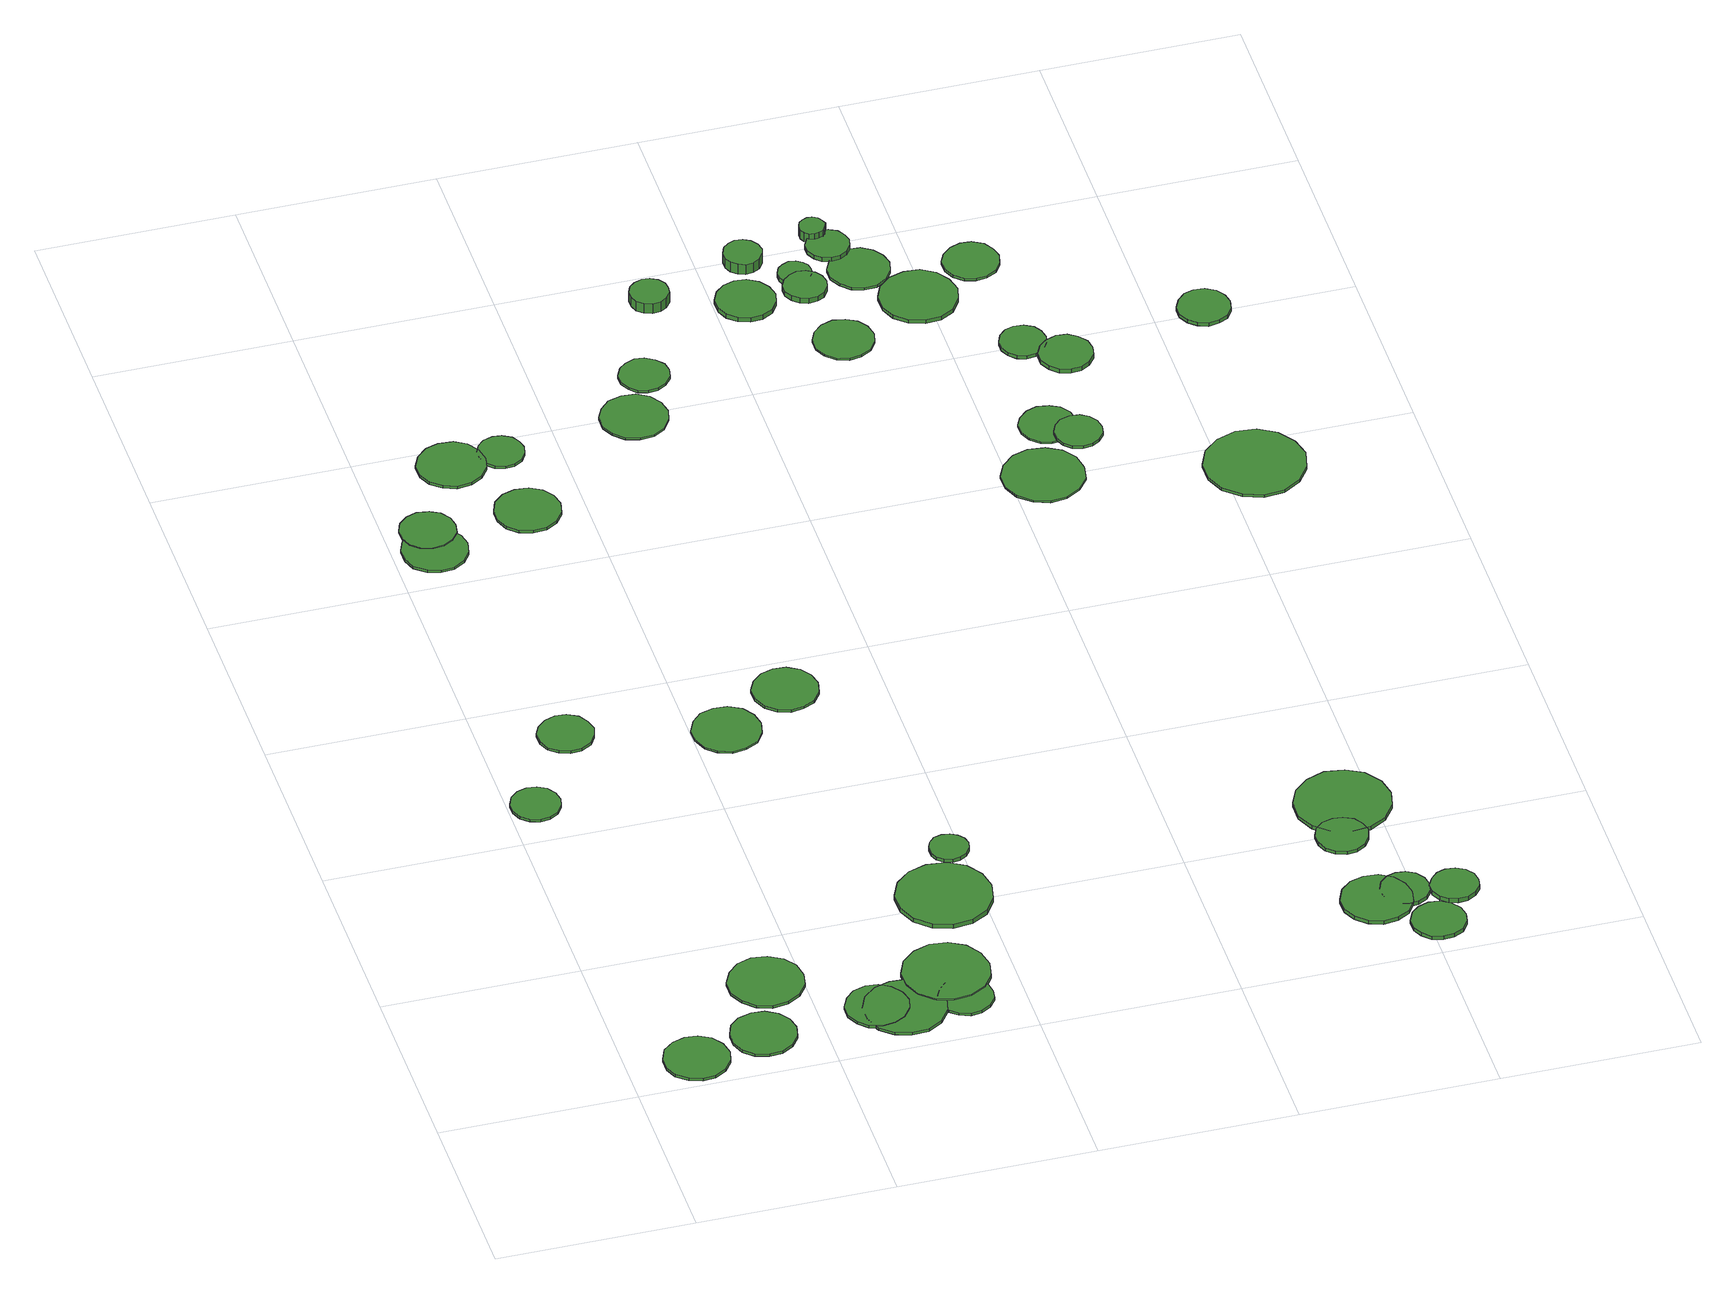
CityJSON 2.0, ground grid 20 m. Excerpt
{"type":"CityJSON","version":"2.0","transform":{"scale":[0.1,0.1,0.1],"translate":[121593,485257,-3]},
"CityObjects":{
"tree1":{"type":"SolitaryVegetationObject","attributes":{"function":"something"},"geometry":[{"type":"MultiSurface","lod":"1","boundaries":[[[0,1,2,3,4,5,6,7,8,9,10,11,12,13,14]],[[15,16,17,18,19,20,21,22,23,24,25,26,27,28,29]],[[0,29,28,1]],[[1,28,27,2]],[[2,27,26,3]],[[3,26,25,4]],[[4,25,24,5]],[[5,24,23,6]],[[6,23,22,7]],[[7,22,21,8]],[[8,21,20,9]],[[9,20,19,10]],[[10,19,18,11]],[[11,18,17,12]],[[12,17,16,13]],[[13,16,15,14]],[[14,15,29,0]]]}]},
"tree2":{"type":"SolitaryVegetationObject","attributes":{"function":"something"},"geometry":[{"type":"MultiSurface","lod":"1","boundaries":[[[30,31,32,33,34,35,36,37,38,39,40,41,42,43,44]],[[45,46,47,48,49,50,51,52,53,54,55,56,57,58,59]],[[30,59,58,31]],[[31,58,57,32]],[[32,57,56,33]],[[33,56,55,34]],[[34,55,54,35]],[[35,54,53,36]],[[36,53,52,37]],[[37,52,51,38]],[[38,51,50,39]],[[39,50,49,40]],[[40,49,48,41]],[[41,48,47,42]],[[42,47,46,43]],[[43,46,45,44]],[[44,45,59,30]]]}]},
"tree3":{"type":"SolitaryVegetationObject","attributes":{"function":"something"},"geometry":[{"type":"MultiSurface","lod":"1","boundaries":[[[60,61,62,63,64,65,66,67,68,69,70,71,72,73,74]],[[75,76,77,78,79,80,81,82,83,84,85,86,87,88,89]],[[60,89,88,61]],[[61,88,87,62]],[[62,87,86,63]],[[63,86,85,64]],[[64,85,84,65]],[[65,84,83,66]],[[66,83,82,67]],[[67,82,81,68]],[[68,81,80,69]],[[69,80,79,70]],[[70,79,78,71]],[[71,78,77,72]],[[72,77,76,73]],[[73,76,75,74]],[[74,75,89,60]]]}]},
"tree4":{"type":"SolitaryVegetationObject","attributes":{"function":"something"},"geometry":[{"type":"MultiSurface","lod":"1","boundaries":[[[90,91,92,93,94,95,96,97,98,99,100,101,102,103,104]],[[105,106,107,108,109,110,111,112,113,114,115,116,117,118,119]],[[90,119,118,91]],[[91,118,117,92]],[[92,117,116,93]],[[93,116,115,94]],[[94,115,114,95]],[[95,114,113,96]],[[96,113,112,97]],[[97,112,111,98]],[[98,111,110,99]],[[99,110,109,100]],[[100,109,108,101]],[[101,108,107,102]],[[102,107,106,103]],[[103,106,105,104]],[[104,105,119,90]]]}]},
"tree5":{"type":"SolitaryVegetationObject","attributes":{"function":"something"},"geometry":[{"type":"MultiSurface","lod":"1","boundaries":[[[120,121,122,123,124,125,126,127,128,129,130,131,132,133,134]],[[135,136,137,138,139,140,141,142,143,144,145,146,147,148,149]],[[120,149,148,121]],[[121,148,147,122]],[[122,147,146,123]],[[123,146,145,124]],[[124,145,144,125]],[[125,144,143,126]],[[126,143,142,127]],[[127,142,141,128]],[[128,141,140,129]],[[129,140,139,130]],[[130,139,138,131]],[[131,138,137,132]],[[132,137,136,133]],[[133,136,135,134]],[[134,135,149,120]]]}]},
"tree6":{"type":"SolitaryVegetationObject","attributes":{"function":"something"},"geometry":[{"type":"MultiSurface","lod":"1","boundaries":[[[150,151,152,153,154,155,156,157,158,159,160,161,162,163,164]],[[165,166,167,168,169,170,171,172,173,174,175,176,177,178,179]],[[150,179,178,151]],[[151,178,177,152]],[[152,177,176,153]],[[153,176,175,154]],[[154,175,174,155]],[[155,174,173,156]],[[156,173,172,157]],[[157,172,171,158]],[[158,171,170,159]],[[159,170,169,160]],[[160,169,168,161]],[[161,168,167,162]],[[162,167,166,163]],[[163,166,165,164]],[[164,165,179,150]]]}]},
"tree7":{"type":"SolitaryVegetationObject","attributes":{"function":"something"},"geometry":[{"type":"MultiSurface","lod":"1","boundaries":[[[180,181,182,183,184,185,186,187,188,189,190,191,192,193,194]],[[195,196,197,198,199,200,201,202,203,204,205,206,207,208,209]],[[180,209,208,181]],[[181,208,207,182]],[[182,207,206,183]],[[183,206,205,184]],[[184,205,204,185]],[[185,204,203,186]],[[186,203,202,187]],[[187,202,201,188]],[[188,201,200,189]],[[189,200,199,190]],[[190,199,198,191]],[[191,198,197,192]],[[192,197,196,193]],[[193,196,195,194]],[[194,195,209,180]]]}]},
"tree8":{"type":"SolitaryVegetationObject","attributes":{"function":"something"},"geometry":[{"type":"MultiSurface","lod":"1","boundaries":[[[210,211,212,213,214,215,216,217,218,219,220,221,222,223,224]],[[225,226,227,228,229,230,231,232,233,234,235,236,237,238,239]],[[210,239,238,211]],[[211,238,237,212]],[[212,237,236,213]],[[213,236,235,214]],[[214,235,234,215]],[[215,234,233,216]],[[216,233,232,217]],[[217,232,231,218]],[[218,231,230,219]],[[219,230,229,220]],[[220,229,228,221]],[[221,228,227,222]],[[222,227,226,223]],[[223,226,225,224]],[[224,225,239,210]]]}]},
"tree9":{"type":"SolitaryVegetationObject","attributes":{"function":"something"},"geometry":[{"type":"MultiSurface","lod":"1","boundaries":[[[240,241,242,243,244,245,246,247,248,249,250,251,252,253,254]],[[255,256,257,258,259,260,261,262,263,264,265,266,267,268,269]],[[240,269,268,241]],[[241,268,267,242]],[[242,267,266,243]],[[243,266,265,244]],[[244,265,264,245]],[[245,264,263,246]],[[246,263,262,247]],[[247,262,261,248]],[[248,261,260,249]],[[249,260,259,250]],[[250,259,258,251]],[[251,258,257,252]],[[252,257,256,253]],[[253,256,255,254]],[[254,255,269,240]]]}]},
"tree10":{"type":"SolitaryVegetationObject","attributes":{"function":"something"},"geometry":[{"type":"MultiSurface","lod":"1","boundaries":[[[270,271,272,273,274,275,276,277,278,279,280,281,282,283,284]],[[285,286,287,288,289,290,291,292,293,294,295,296,297,298,299]],[[270,299,298,271]],[[271,298,297,272]],[[272,297,296,273]],[[273,296,295,274]],[[274,295,294,275]],[[275,294,293,276]],[[276,293,292,277]],[[277,292,291,278]],[[278,291,290,279]],[[279,290,289,280]],[[280,289,288,281]],[[281,288,287,282]],[[282,287,286,283]],[[283,286,285,284]],[[284,285,299,270]]]}]},
"tree11":{"type":"SolitaryVegetationObject","attributes":{"function":"something"},"geometry":[{"type":"MultiSurface","lod":"1","boundaries":[[[300,301,302,303,304,305,306,307,308,309,310,311,312,313,314]],[[315,316,317,318,319,320,321,322,323,324,325,326,327,328,329]],[[300,329,328,301]],[[301,328,327,302]],[[302,327,326,303]],[[303,326,325,304]],[[304,325,324,305]],[[305,324,323,306]],[[306,323,322,307]],[[307,322,321,308]],[[308,321,320,309]],[[309,320,319,310]],[[310,319,318,311]],[[311,318,317,312]],[[312,317,316,313]],[[313,316,315,314]],[[314,315,329,300]]]}]},
"tree12":{"type":"SolitaryVegetationObject","attributes":{"function":"something"},"geometry":[{"type":"MultiSurface","lod":"1","boundaries":[[[330,331,332,333,334,335,336,337,338,339,340,341,342,343,344]],[[345,346,347,348,349,350,351,352,353,354,355,356,357,358,359]],[[330,359,358,331]],[[331,358,357,332]],[[332,357,356,333]],[[333,356,355,334]],[[334,355,354,335]],[[335,354,353,336]],[[336,353,352,337]],[[337,352,351,338]],[[338,351,350,339]],[[339,350,349,340]],[[340,349,348,341]],[[341,348,347,342]],[[342,347,346,343]],[[343,346,345,344]],[[344,345,359,330]]]}]},
"tree13":{"type":"SolitaryVegetationObject","attributes":{"function":"something"},"geometry":[{"type":"MultiSurface","lod":"1","boundaries":[[[360,361,362,363,364,365,366,367,368,369,370,371,372,373,374]],[[375,376,377,378,379,380,381,382,383,384,385,386,387,388,389]],[[360,389,388,361]],[[361,388,387,362]],[[362,387,386,363]],[[363,386,385,364]],[[364,385,384,365]],[[365,384,383,366]],[[366,383,382,367]],[[367,382,381,368]],[[368,381,380,369]],[[369,380,379,370]],[[370,379,378,371]],[[371,378,377,372]],[[372,377,376,373]],[[373,376,375,374]],[[374,375,389,360]]]}]},
"tree14":{"type":"SolitaryVegetationObject","attributes":{"function":"something"},"geometry":[{"type":"MultiSurface","lod":"1","boundaries":[[[390,391,392,393,394,395,396,397,398,399,400,401,402,403,404]],[[405,406,407,408,409,410,411,412,413,414,415,416,417,418,419]],[[390,419,418,391]],[[391,418,417,392]],[[392,417,416,393]],[[393,416,415,394]],[[394,415,414,395]],[[395,414,413,396]],[[396,413,412,397]],[[397,412,411,398]],[[398,411,410,399]],[[399,410,409,400]],[[400,409,408,401]],[[401,408,407,402]],[[402,407,406,403]],[[403,406,405,404]],[[404,405,419,390]]]}]},
"tree15":{"type":"SolitaryVegetationObject","attributes":{"function":"something"},"geometry":[{"type":"MultiSurface","lod":"1","boundaries":[[[420,421,422,423,424,425,426,427,428,429,430,431,432,433,434]],[[435,436,437,438,439,440,441,442,443,444,445,446,447,448,449]],[[420,449,448,421]],[[421,448,447,422]],[[422,447,446,423]],[[423,446,445,424]],[[424,445,444,425]],[[425,444,443,426]],[[426,443,442,427]],[[427,442,441,428]],[[428,441,440,429]],[[429,440,439,430]],[[430,439,438,431]],[[431,438,437,432]],[[432,437,436,433]],[[433,436,435,434]],[[434,435,449,420]]]}]},
"tree16":{"type":"SolitaryVegetationObject","attributes":{"function":"something"},"geometry":[{"type":"MultiSurface","lod":"1","boundaries":[[[450,451,452,453,454,455,456,457,458,459,460,461,462,463,464]],[[465,466,467,468,469,470,471,472,473,474,475,476,477,478,479]],[[450,479,478,451]],[[451,478,477,452]],[[452,477,476,453]],[[453,476,475,454]],[[454,475,474,455]],[[455,474,473,456]],[[456,473,472,457]],[[457,472,471,458]],[[458,471,470,459]],[[459,470,469,460]],[[460,469,468,461]],[[461,468,467,462]],[[462,467,466,463]],[[463,466,465,464]],[[464,465,479,450]]]}]},
"tree17":{"type":"SolitaryVegetationObject","attributes":{"function":"something"},"geometry":[{"type":"MultiSurface","lod":"1","boundaries":[[[480,481,482,483,484,485,486,487,488,489,490,491,492,493,494]],[[495,496,497,498,499,500,501,502,503,504,505,506,507,508,509]],[[480,509,508,481]],[[481,508,507,482]],[[482,507,506,483]],[[483,506,505,484]],[[484,505,504,485]],[[485,504,503,486]],[[486,503,502,487]],[[487,502,501,488]],[[488,501,500,489]],[[489,500,499,490]],[[490,499,498,491]],[[491,498,497,492]],[[492,497,496,493]],[[493,496,495,494]],[[494,495,509,480]]]}]},
"tree18":{"type":"SolitaryVegetationObject","attributes":{"function":"something"},"geometry":[{"type":"MultiSurface","lod":"1","boundaries":[[[510,511,512,513,514,515,516,517,518,519,520,521,522,523,524]],[[525,526,527,528,529,530,531,532,533,534,535,536,537,538,539]],[[510,539,538,511]],[[511,538,537,512]],[[512,537,536,513]],[[513,536,535,514]],[[514,535,534,515]],[[515,534,533,516]],[[516,533,532,517]],[[517,532,531,518]],[[518,531,530,519]],[[519,530,529,520]],[[520,529,528,521]],[[521,528,527,522]],[[522,527,526,523]],[[523,526,525,524]],[[524,525,539,510]]]}]},
"tree19":{"type":"SolitaryVegetationObject","attributes":{"function":"something"},"geometry":[{"type":"MultiSurface","lod":"1","boundaries":[[[540,541,542,543,544,545,546,547,548,549,550,551,552,553,554]],[[555,556,557,558,559,560,561,562,563,564,565,566,567,568,569]],[[540,569,568,541]],[[541,568,567,542]],[[542,567,566,543]],[[543,566,565,544]],[[544,565,564,545]],[[545,564,563,546]],[[546,563,562,547]],[[547,562,561,548]],[[548,561,560,549]],[[549,560,559,550]],[[550,559,558,551]],[[551,558,557,552]],[[552,557,556,553]],[[553,556,555,554]],[[554,555,569,540]]]}]},
"tree20":{"type":"SolitaryVegetationObject","attributes":{"function":"something"},"geometry":[{"type":"MultiSurface","lod":"1","boundaries":[[[570,571,572,573,574,575,576,577,578,579,580,581,582,583,584]],[[585,586,587,588,589,590,591,592,593,594,595,596,597,598,599]],[[570,599,598,571]],[[571,598,597,572]],[[572,597,596,573]],[[573,596,595,574]],[[574,595,594,575]],[[575,594,593,576]],[[576,593,592,577]],[[577,592,591,578]],[[578,591,590,579]],[[579,590,589,580]],[[580,589,588,581]],[[581,588,587,582]],[[582,587,586,583]],[[583,586,585,584]],[[584,585,599,570]]]}]},
"tree21":{"type":"SolitaryVegetationObject","attributes":{"function":"something"},"geometry":[{"type":"MultiSurface","lod":"1","boundaries":[[[600,601,602,603,604,605,606,607,608,609,610,611,612,613,614]],[[615,616,617,618,619,620,621,622,623,624,625,626,627,628,629]],[[600,629,628,601]],[[601,628,627,602]],[[602,627,626,603]],[[603,626,625,604]],[[604,625,624,605]],[[605,624,623,606]],[[606,623,622,607]],[[607,622,621,608]],[[608,621,620,609]],[[609,620,619,610]],[[610,619,618,611]],[[611,618,617,612]],[[612,617,616,613]],[[613,616,615,614]],[[614,615,629,600]]]}]},
"tree22":{"type":"SolitaryVegetationObject","attributes":{"function":"something"},"geometry":[{"type":"MultiSurface","lod":"1","boundaries":[[[630,631,632,633,634,635,636,637,638,639,640,641,642,643,644]],[[645,646,647,648,649,650,651,652,653,654,655,656,657,658,659]],[[630,659,658,631]],[[631,658,657,632]],[[632,657,656,633]],[[633,656,655,634]],[[634,655,654,635]],[[635,654,653,636]],[[636,653,652,637]],[[637,652,651,638]],[[638,651,650,639]],[[639,650,649,640]],[[640,649,648,641]],[[641,648,647,642]],[[642,647,646,643]],[[643,646,645,644]],[[644,645,659,630]]]}]},
"tree23":{"type":"SolitaryVegetationObject","attributes":{"function":"something"},"geometry":[{"type":"MultiSurface","lod":"1","boundaries":[[[660,661,662,663,664,665,666,667,668,669,670,671,672,673,674]],[[675,676,677,678,679,680,681,682,683,684,685,686,687,688,689]],[[660,689,688,661]],[[661,688,687,662]],[[662,687,686,663]],[[663,686,685,664]],[[664,685,684,665]],[[665,684,683,666]],[[666,683,682,667]],[[667,682,681,668]],[[668,681,680,669]],[[669,680,679,670]],[[670,679,678,671]],[[671,678,677,672]],[[672,677,676,673]],[[673,676,675,674]],[[674,675,689,660]]]}]},
"tree24":{"type":"SolitaryVegetationObject","attributes":{"function":"something"},"geometry":[{"type":"MultiSurface","lod":"1","boundaries":[[[690,691,692,693,694,695,696,697,698,699,700,701,702,703,704]],[[705,706,707,708,709,710,711,712,713,714,715,716,717,718,719]],[[690,719,718,691]],[[691,718,717,692]],[[692,717,716,693]],[[693,716,715,694]],[[694,715,714,695]],[[695,714,713,696]],[[696,713,712,697]],[[697,712,711,698]],[[698,711,710,699]],[[699,710,709,700]],[[700,709,708,701]],[[701,708,707,702]],[[702,707,706,703]],[[703,706,705,704]],[[704,705,719,690]]]}]},
"tree25":{"type":"SolitaryVegetationObject","attributes":{"function":"something"},"geometry":[{"type":"MultiSurface","lod":"1","boundaries":[[[720,721,722,723,724,725,726,727,728,729,730,731,732,733,734]],[[735,736,737,738,739,740,741,742,743,744,745,746,747,748,749]],[[720,749,748,721]],[[721,748,747,722]],[[722,747,746,723]],[[723,746,745,724]],[[724,745,744,725]],[[725,744,743,726]],[[726,743,742,727]],[[727,742,741,728]],[[728,741,740,729]],[[729,740,739,730]],[[730,739,738,731]],[[731,738,737,732]],[[732,737,736,733]],[[733,736,735,734]],[[734,735,749,720]]]}]},
"tree26":{"type":"SolitaryVegetationObject","attributes":{"function":"something"},"geometry":[{"type":"MultiSurface","lod":"1","boundaries":[[[750,751,752,753,754,755,756,757,758,759,760,761,762,763,764]],[[765,766,767,768,769,770,771,772,773,774,775,776,777,778,779]],[[750,779,778,751]],[[751,778,777,752]],[[752,777,776,753]],[[753,776,775,754]],[[754,775,774,755]],[[755,774,773,756]],[[756,773,772,757]],[[757,772,771,758]],[[758,771,770,759]],[[759,770,769,760]],[[760,769,768,761]],[[761,768,767,762]],[[762,767,766,763]],[[763,766,765,764]],[[764,765,779,750]]]}]},
"tree27":{"type":"SolitaryVegetationObject","attributes":{"function":"something"},"geometry":[{"type":"MultiSurface","lod":"1","boundaries":[[[780,781,782,783,784,785,786,787,788,789,790,791,792,793,794]],[[795,796,797,798,799,800,801,802,803,804,805,806,807,808,809]],[[780,809,808,781]],[[781,808,807,782]],[[782,807,806,783]],[[783,806,805,784]],[[784,805,804,785]],[[785,804,803,786]],[[786,803,802,787]],[[787,802,801,788]],[[788,801,800,789]],[[789,800,799,790]],[[790,799,798,791]],[[791,798,797,792]],[[792,797,796,793]],[[793,796,795,794]],[[794,795,809,780]]]}]},
"tree28":{"type":"SolitaryVegetationObject","attributes":{"function":"something"},"geometry":[{"type":"MultiSurface","lod":"1","boundaries":[[[810,811,812,813,814,815,816,817,818,819,820,821,822,823,824]],[[825,826,827,828,829,830,831,832,833,834,835,836,837,838,839]],[[810,839,838,811]],[[811,838,837,812]],[[812,837,836,813]],[[813,836,835,814]],[[814,835,834,815]],[[815,834,833,816]],[[816,833,832,817]],[[817,832,831,818]],[[818,831,830,819]],[[819,830,829,820]],[[820,829,828,821]],[[821,828,827,822]],[[822,827,826,823]],[[823,826,825,824]],[[824,825,839,810]]]}]},
"tree29":{"type":"SolitaryVegetationObject","attributes":{"function":"something"},"geometry":[{"type":"MultiSurface","lod":"1","boundaries":[[[840,841,842,843,844,845,846,847,848,849,850,851,852,853,854]],[[855,856,857,858,859,860,861,862,863,864,865,866,867,868,869]],[[840,869,868,841]],[[841,868,867,842]],[[842,867,866,843]],[[843,866,865,844]],[[844,865,864,845]],[[845,864,863,846]],[[846,863,862,847]],[[847,862,861,848]],[[848,861,860,849]],[[849,860,859,850]],[[850,859,858,851]],[[851,858,857,852]],[[852,857,856,853]],[[853,856,855,854]],[[854,855,869,840]]]}]},
"tree30":{"type":"SolitaryVegetationObject","attributes":{"function":"something"},"geometry":[{"type":"MultiSurface","lod":"1","boundaries":[[[870,871,872,873,874,875,876,877,878,879,880,881,882,883,884]],[[885,886,887,888,889,863,890,891,892,893,894,895,896,897,898]],[[870,898,897,871]],[[871,897,896,872]],[[872,896,895,873]],[[873,895,894,874]],[[874,894,893,875]],[[875,893,892,876]],[[876,892,891,877]],[[877,891,890,878]],[[878,890,863,879]],[[879,863,889,880]],[[880,889,888,881]],[[881,888,887,882]],[[882,887,886,883]],[[883,886,885,884]],[[884,885,898,870]]]}]},
"tree31":{"type":"SolitaryVegetationObject","attributes":{"function":"something"},"geometry":[{"type":"MultiSurface","lod":"1","boundaries":[[[899,900,901,902,903,904,905,906,907,908,909,910,911,912,913]],[[914,915,916,917,918,919,920,921,922,923,924,925,926,927,928]],[[899,928,927,900]],[[900,927,926,901]],[[901,926,925,902]],[[902,925,924,903]],[[903,924,923,904]],[[904,923,922,905]],[[905,922,921,906]],[[906,921,920,907]],[[907,920,919,908]],[[908,919,918,909]],[[909,918,917,910]],[[910,917,916,911]],[[911,916,915,912]],[[912,915,914,913]],[[913,914,928,899]]]}]},
"tree32":{"type":"SolitaryVegetationObject","attributes":{"function":"something"},"geometry":[{"type":"MultiSurface","lod":"1","boundaries":[[[929,930,931,932,933,934,935,936,937,938,939,940,941,942,943]],[[944,945,946,947,948,949,950,951,952,953,954,955,956,957,958]],[[929,958,957,930]],[[930,957,956,931]],[[931,956,955,932]],[[932,955,954,933]],[[933,954,953,934]],[[934,953,952,935]],[[935,952,951,936]],[[936,951,950,937]],[[937,950,949,938]],[[938,949,948,939]],[[939,948,947,940]],[[940,947,946,941]],[[941,946,945,942]],[[942,945,944,943]],[[943,944,958,929]]]}]},
"tree33":{"type":"SolitaryVegetationObject","attributes":{"function":"something"},"geometry":[{"type":"MultiSurface","lod":"1","boundaries":[[[959,960,961,962,963,964,965,966,967,968,969,970,971,972,973]],[[974,975,976,977,978,979,980,981,982,983,984,985,986,987,988]],[[959,988,987,960]],[[960,987,986,961]],[[961,986,985,962]],[[962,985,984,963]],[[963,984,983,964]],[[964,983,982,965]],[[965,982,981,966]],[[966,981,980,967]],[[967,980,979,968]],[[968,979,978,969]],[[969,978,977,970]],[[970,977,976,971]],[[971,976,975,972]],[[972,975,974,973]],[[973,974,988,959]]]}]},
"tree34":{"type":"SolitaryVegetationObject","attributes":{"function":"something"},"geometry":[{"type":"MultiSurface","lod":"1","boundaries":[[[989,990,991,992,993,994,995,996,997,998,999,1000,1001,1002,1003]],[[1004,1005,1006,1007,1008,1009,1010,1011,1012,1013,1014,1015,1016,1017,1018]],[[989,1018,1017,990]],[[990,1017,1016,991]],[[991,1016,1015,992]],[[992,1015,1014,993]],[[993,1014,1013,994]],[[994,1013,1012,995]],[[995,1012,1011,996]],[[996,1011,1010,997]],[[997,1010,1009,998]],[[998,1009,1008,999]],[[999,1008,1007,1000]],[[1000,1007,1006,1001]],[[1001,1006,1005,1002]],[[1002,1005,1004,1003]],[[1003,1004,1018,989]]]}]},
"tree35":{"type":"SolitaryVegetationObject","attributes":{"function":"something"},"geometry":[{"type":"MultiSurface","lod":"1","boundaries":[[[1019,1020,1021,1022,1023,1024,1025,1026,1027,1028,1029,1030,1031,1032,1033]],[[1034,1035,1036,1037,1038,1039,1040,1041,1042,1043,1044,1045,1046,1047,1048]],[[1019,1048,1047,1020]],[[1020,1047,1046,1021]],[[1021,1046,1045,1022]],[[1022,1045,1044,1023]],[[1023,1044,1043,1024]],[[1024,1043,1042,1025]],[[1025,1042,1041,1026]],[[1026,1041,1040,1027]],[[1027,1040,1039,1028]],[[1028,1039,1038,1029]],[[1029,1038,1037,1030]],[[1030,1037,1036,1031]],[[1031,1036,1035,1032]],[[1032,1035,1034,1033]],[[1033,1034,1048,1019]]]}]},
"tree36":{"type":"SolitaryVegetationObject","attributes":{"function":"something"},"geometry":[{"type":"MultiSurface","lod":"1","boundaries":[[[1049,1050,1051,1052,1053,1054,1055,1056,1057,1058,1059,1060,1061,1062,1063]],[[1064,1065,1066,1067,1068,1069,1070,1071,1072,1073,1074,1075,1076,1077,1078]],[[1049,1078,1077,1050]],[[1050,1077,1076,1051]],[[1051,1076,1075,1052]],[[1052,1075,1074,1053]],[[1053,1074,1073,1054]],[[1054,1073,1072,1055]],[[1055,1072,1071,1056]],[[1056,1071,1070,1057]],[[1057,1070,1069,1058]],[[1058,1069,1068,1059]],[[1059,1068,1067,1060]],[[1060,1067,1066,1061]],[[1061,1066,1065,1062]],[[1062,1065,1064,1063]],[[1063,1064,1078,1049]]]}]},
"tree37":{"type":"SolitaryVegetationObject","attributes":{"function":"something"},"geometry":[{"type":"MultiSurface","lod":"1","boundaries":[[[1079,1080,1081,1082,1083,1084,1085,1086,1087,1088,1089,1090,1091,1092,1093]],[[1094,1095,1096,1097,1098,1099,1100,1101,1102,1103,1104,1105,1106,1107,1108]],[[1079,1108,1107,1080]],[[1080,1107,1106,1081]],[[1081,1106,1105,1082]],[[1082,1105,1104,1083]],[[1083,1104,1103,1084]],[[1084,1103,1102,1085]],[[1085,1102,1101,1086]],[[1086,1101,1100,1087]],[[1087,1100,1099,1088]],[[1088,1099,1098,1089]],[[1089,1098,1097,1090]],[[1090,1097,1096,1091]],[[1091,1096,1095,1092]],[[1092,1095,1094,1093]],[[1093,1094,1108,1079]]]}]},
"tree38":{"type":"SolitaryVegetationObject","attributes":{"function":"something"},"geometry":[{"type":"MultiSurface","lod":"1","boundaries":[[[1109,1110,1111,1112,1113,1114,1115,1116,1117,1118,1119,1120,1121,1122,1123]],[[1124,1125,1126,1127,1128,1129,1130,1131,1132,1133,1134,1135,1136,1137,1138]],[[1109,1138,1137,1110]],[[1110,1137,1136,1111]],[[1111,1136,1135,1112]],[[1112,1135,1134,1113]],[[1113,1134,1133,1114]],[[1114,1133,1132,1115]],[[1115,1132,1131,1116]],[[1116,1131,1130,1117]],[[1117,1130,1129,1118]],[[1118,1129,1128,1119]],[[1119,1128,1127,1120]],[[1120,1127,1126,1121]],[[1121,1126,1125,1122]],[[1122,1125,1124,1123]],[[1123,1124,1138,1109]]]}]},
"tree39":{"type":"SolitaryVegetationObject","attributes":{"function":"something"},"geometry":[{"type":"MultiSurface","lod":"1","boundaries":[[[1139,1140,1141,1142,1143,1144,1145,1146,1147,1148,1149,1150,1151,1152,1153]],[[1154,1155,1156,1157,1158,1159,1160,1161,1162,1163,1164,1165,1166,1167,1168]],[[1139,1168,1167,1140]],[[1140,1167,1166,1141]],[[1141,1166,1165,1142]],[[1142,1165,1164,1143]],[[1143,1164,1163,1144]],[[1144,1163,1162,1145]],[[1145,1162,1161,1146]],[[1146,1161,1160,1147]],[[1147,1160,1159,1148]],[[1148,1159,1158,1149]],[[1149,1158,1157,1150]],[[1150,1157,1156,1151]],[[1151,1156,1155,1152]],[[1152,1155,1154,1153]],[[1153,1154,1168,1139]]]}]},
"tree40":{"type":"SolitaryVegetationObject","attributes":{"function":"something"},"geometry":[{"type":"MultiSurface","lod":"1","boundaries":[[[1169,1170,1171,1172,1173,1174,1175,1176,1177,1178,1179,1180,1181,1182,1183]],[[1184,1185,1186,1187,1188,1189,1190,1191,1192,1193,1194,1195,1196,1197,1198]],[[1169,1198,1197,1170]],[[1170,1197,1196,1171]],[[1171,1196,1195,1172]],[[1172,1195,1194,1173]],[[1173,1194,1193,1174]],[[1174,1193,1192,1175]],[[1175,1192,1191,1176]],[[1176,1191,1190,1177]],[[1177,1190,1189,1178]],[[1178,1189,1188,1179]],[[1179,1188,1187,1180]],[[1180,1187,1186,1181]],[[1181,1186,1185,1182]],[[1182,1185,1184,1183]],[[1183,1184,1198,1169]]]}]},
"tree41":{"type":"SolitaryVegetationObject","attributes":{"function":"something"},"geometry":[{"type":"MultiSurface","lod":"1","boundaries":[[[1199,1200,1201,1202,1203,1204,1205,1206,1207,1208,1209,1210,1211,1212,1213]],[[1214,1215,1216,1217,1218,1219,1220,1221,1222,1223,1224,1225,1226,1227,1228]],[[1199,1228,1227,1200]],[[1200,1227,1226,1201]],[[1201,1226,1225,1202]],[[1202,1225,1224,1203]],[[1203,1224,1223,1204]],[[1204,1223,1222,1205]],[[1205,1222,1221,1206]],[[1206,1221,1220,1207]],[[1207,1220,1219,1208]],[[1208,1219,1218,1209]],[[1209,1218,1217,1210]],[[1210,1217,1216,1211]],[[1211,1216,1215,1212]],[[1212,1215,1214,1213]],[[1213,1214,1228,1199]]]}]},
"tree42":{"type":"SolitaryVegetationObject","attributes":{"function":"something"},"geometry":[{"type":"MultiSurface","lod":"1","boundaries":[[[1229,1230,1231,1232,1233,1234,1235,1236,1237,1238,1239,1240,1241,1242,1243]],[[1244,1245,1246,1247,1248,1249,1250,1251,1252,1253,1254,1255,1256,1257,1258]],[[1229,1258,1257,1230]],[[1230,1257,1256,1231]],[[1231,1256,1255,1232]],[[1232,1255,1254,1233]],[[1233,1254,1253,1234]],[[1234,1253,1252,1235]],[[1235,1252,1251,1236]],[[1236,1251,1250,1237]],[[1237,1250,1249,1238]],[[1238,1249,1248,1239]],[[1239,1248,1247,1240]],[[1240,1247,1246,1241]],[[1241,1246,1245,1242]],[[1242,1245,1244,1243]],[[1243,1244,1258,1229]]]}]},
"tree43":{"type":"SolitaryVegetationObject","attributes":{"function":"something"},"geometry":[{"type":"MultiSurface","lod":"1","boundaries":[[[1259,1260,1261,1262,1263,1264,1265,1266,1267,1268,1269,1270,1271,1272,1273]],[[1274,1275,1276,1277,1278,1279,1280,1281,1282,1283,1284,1285,1286,1287,1288]],[[1259,1288,1287,1260]],[[1260,1287,1286,1261]],[[1261,1286,1285,1262]],[[1262,1285,1284,1263]],[[1263,1284,1283,1264]],[[1264,1283,1282,1265]],[[1265,1282,1281,1266]],[[1266,1281,1280,1267]],[[1267,1280,1279,1268]],[[1268,1279,1278,1269]],[[1269,1278,1277,1270]],[[1270,1277,1276,1271]],[[1271,1276,1275,1272]],[[1272,1275,1274,1273]],[[1273,1274,1288,1259]]]}]},
"tree44":{"type":"SolitaryVegetationObject","attributes":{"function":"something"},"geometry":[{"type":"MultiSurface","lod":"1","boundaries":[[[1289,1290,1291,1292,1293,1294,1295,1296,1297,1298,1299,1300,1301,1302,1303]],[[1304,1305,1306,1307,1308,1309,1310,1311,1312,1313,1314,1315,1316,1317,1318]],[[1289,1318,1317,1290]],[[1290,1317,1316,1291]],[[1291,1316,1315,1292]],[[1292,1315,1314,1293]],[[1293,1314,1313,1294]],[[1294,1313,1312,1295]],[[1295,1312,1311,1296]],[[1296,1311,1310,1297]],[[1297,1310,1309,1298]],[[1298,1309,1308,1299]],[[1299,1308,1307,1300]],[[1300,1307,1306,1301]],[[1301,1306,1305,1302]],[[1302,1305,1304,1303]],[[1303,1304,1318,1289]]]}]}
},
"vertices":[
[101,35,16],[98,49,16],[90,60,16],[78,67,16],[65,68,16],[52,64,16],[41,55,16],[36,42,16],[36,28,16],[41,16,16],[52,7,16],[65,3,16],[78,4,16],[90,11,16],[98,22,16],[98,22,13],[90,11,13],[78,4,13],[65,3,13],[52,7,13],[41,16,13],[36,28,13],[36,42,13],[41,55,13],[52,64,13],[65,68,13],[78,67,13],[90,60,13],[98,49,13],[101,35,13],
[172,52,18],[169,65,18],[161,76,18],[149,83,18],[136,84,18],[122,80,18],[112,71,18],[107,58,18],[107,45,18],[112,32,18],[122,23,18],[136,19,18],[149,20,18],[161,27,18],[169,38,18],[169,38,15],[161,27,15],[149,20,15],[136,19,15],[122,23,15],[112,32,15],[107,45,15],[107,58,15],[112,71,15],[122,80,15],[136,84,15],[149,83,15],[161,76,15],[169,65,15],[172,52,15],
[52,453,14],[50,463,14],[44,472,14],[35,477,14],[25,478,14],[15,475,14],[7,468,14],[3,458,14],[3,448,14],[7,438,14],[15,431,14],[25,428,14],[35,429,14],[44,434,14],[50,443,14],[50,443,11],[44,434,11],[35,429,11],[25,428,11],[15,431,11],[7,438,11],[3,448,11],[3,458,11],[7,468,11],[15,475,11],[25,478,11],[35,477,11],[44,472,11],[50,463,11],[52,453,11],
[201,128,17],[198,144,17],[189,156,17],[175,164,17],[159,166,17],[144,161,17],[133,150,17],[126,136,17],[126,120,17],[133,106,17],[144,95,17],[159,90,17],[175,92,17],[189,100,17],[198,113,17],[198,113,14],[189,100,14],[175,92,14],[159,90,14],[144,95,14],[133,106,14],[126,120,14],[126,136,14],[133,150,14],[144,161,14],[159,166,14],[175,164,14],[189,156,14],[198,144,14],[201,128,14],
[112,546,16],[109,557,16],[103,567,16],[92,573,16],[81,574,16],[70,570,16],[61,562,16],[56,552,16],[56,540,16],[61,529,16],[70,522,16],[81,518,16],[92,519,16],[103,525,16],[109,535,16],[109,535,13],[103,525,13],[92,519,13],[81,518,13],[70,522,13],[61,529,13],[56,540,13],[56,552,13],[61,562,13],[70,570,13],[81,574,13],[92,573,13],[103,567,13],[109,557,13],[112,546,13],
[286,59,21],[283,71,21],[275,82,21],[264,89,21],[251,90,21],[238,86,21],[229,77,21],[223,65,21],[223,52,21],[229,40,21],[238,31,21],[251,27,21],[264,29,21],[275,35,21],[283,46,21],[283,46,18],[275,35,18],[264,29,18],[251,27,18],[238,31,18],[229,40,18],[223,52,18],[223,65,18],[229,77,18],[238,86,18],[251,90,18],[264,89,18],[275,82,18],[283,71,18],[286,59,18],
[321,50,21],[317,66,21],[307,80,21],[292,89,21],[275,90,21],[259,85,21],[246,74,21],[239,58,21],[239,41,21],[246,25,21],[259,14,21],[275,9,21],[292,10,21],[307,19,21],[317,33,21],[317,33,18],[307,19,18],[292,10,18],[275,9,18],[259,14,18],[246,25,18],[239,41,18],[239,58,18],[246,74,18],[259,85,18],[275,90,18],[292,89,18],[307,80,18],[317,66,18],[321,50,18],
[73,848,18],[70,861,18],[62,872,18],[50,879,18],[37,881,18],[24,876,18],[13,867,18],[8,855,18],[8,841,18],[13,828,18],[24,819,18],[37,815,18],[50,816,18],[62,823,18],[70,834,18],[70,834,15],[62,823,15],[50,816,15],[37,815,15],[24,819,15],[13,828,15],[8,841,15],[8,855,15],[13,867,15],[24,876,15],[37,881,15],[50,879,15],[62,872,15],[70,861,15],[73,848,15],
[69,877,19],[67,888,19],[60,898,19],[50,903,19],[38,905,19],[27,901,19],[18,893,19],[14,883,19],[14,871,19],[18,860,19],[27,852,19],[38,849,19],[50,850,19],[60,856,19],[67,865,19],[67,865,17],[60,856,17],[50,850,17],[38,849,17],[27,852,17],[18,860,17],[14,871,17],[14,883,17],[18,893,17],[27,901,17],[38,905,17],[50,903,17],[60,898,17],[67,888,17],[69,877,17],
[367,49,21],[365,60,21],[358,69,21],[348,75,21],[337,76,21],[326,73,21],[318,65,21],[313,55,21],[313,43,21],[318,33,21],[326,26,21],[337,22,21],[348,23,21],[358,29,21],[365,38,21],[365,38,18],[358,29,18],[348,23,18],[337,22,18],[326,26,18],[318,33,18],[313,43,18],[313,55,18],[318,65,18],[326,73,18],[337,76,18],[348,75,18],[358,69,18],[365,60,18],[367,49,18],
[375,89,22],[371,107,22],[361,122,22],[345,131,22],[327,133,22],[310,127,22],[296,115,22],[289,98,22],[289,80,22],[296,64,22],[310,51,22],[327,46,22],[345,48,22],[361,57,22],[371,71,22],[371,71,18],[361,57,18],[345,48,18],[327,46,18],[310,51,18],[296,64,18],[289,80,18],[289,98,18],[296,115,18],[310,127,18],[327,133,18],[345,131,18],[361,122,18],[371,107,18],[375,89,18],
[124,964,21],[121,978,21],[113,990,21],[101,997,21],[86,998,21],[73,994,21],[62,984,21],[56,971,21],[56,957,21],[62,944,21],[73,935,21],[86,930,21],[101,932,21],[113,939,21],[121,950,21],[121,950,18],[113,939,18],[101,932,18],[86,930,18],[73,935,18],[62,944,18],[56,957,18],[56,971,18],[62,984,18],[73,994,18],[86,998,18],[101,997,18],[113,990,18],[121,978,18],[124,964,18],
[269,514,12],[266,528,12],[258,540,12],[245,547,12],[231,548,12],[217,544,12],[207,534,12],[201,521,12],[201,507,12],[207,493,12],[217,484,12],[231,479,12],[245,481,12],[258,488,12],[266,500,12],[266,500,10],[258,488,10],[245,481,10],[231,479,10],[217,484,10],[207,493,10],[201,507,10],[201,521,10],[207,534,10],[217,544,10],[231,548,10],[245,547,10],[258,540,10],[266,528,10],[269,514,10],
[175,882,18],[172,895,18],[164,906,18],[152,913,18],[138,914,18],[125,910,18],[115,901,18],[110,888,18],[110,875,18],[115,862,18],[125,853,18],[138,849,18],[152,850,18],[164,857,18],[172,868,18],[172,868,15],[164,857,15],[152,850,15],[138,849,15],[125,853,15],[115,862,15],[110,875,15],[110,888,15],[115,901,15],[125,910,15],[138,914,15],[152,913,15],[164,906,15],[172,895,15],[175,882,15],
[410,205,21],[406,224,21],[395,240,21],[378,250,21],[358,252,21],[339,246,21],[324,233,21],[316,215,21],[316,195,21],[324,177,21],[339,163,21],[358,157,21],[378,159,21],[395,169,21],[406,185,21],[406,185,16],[395,169,16],[378,159,16],[358,157,16],[339,163,16],[324,177,16],[316,195,16],[316,215,16],[324,233,16],[339,246,16],[358,252,16],[378,250,16],[395,240,16],[406,224,16],[410,205,16],
[164,971,21],[162,980,21],[157,988,21],[148,993,21],[139,994,21],[129,991,21],[122,984,21],[118,975,21],[118,966,21],[122,957,21],[129,950,21],[139,947,21],[148,948,21],[157,953,21],[162,961,21],[162,961,18],[157,953,18],[148,948,18],[139,947,18],[129,950,18],[122,957,18],[118,966,18],[118,975,18],[122,984,18],[129,991,18],[139,994,18],[148,993,18],[157,988,18],[162,980,18],[164,971,18],
[407,274,20],[405,282,20],[400,288,20],[393,292,20],[385,293,20],[377,291,20],[371,285,20],[368,278,20],[368,269,20],[371,262,20],[377,257,20],[385,254,20],[393,255,20],[400,259,20],[405,266,20],[405,266,16],[400,259,16],[393,255,16],[385,254,16],[377,257,16],[371,262,16],[368,269,16],[368,278,16],[371,285,16],[377,291,16],[385,293,16],[393,292,16],[400,288,16],[405,282,16],[407,274,16],
[338,557,13],[335,570,13],[327,581,13],[315,588,13],[302,589,13],[289,585,13],[279,576,13],[273,564,13],[273,550,13],[279,537,13],[289,528,13],[302,524,13],[315,526,13],[327,532,13],[335,543,13],[335,543,10],[327,532,10],[315,526,10],[302,524,10],[289,528,10],[279,537,10],[273,550,10],[273,564,10],[279,576,10],[289,585,10],[302,589,10],[315,588,10],[327,581,10],[335,570,10],[338,557,10],
[312,987,20],[309,1001,20],[301,1013,20],[289,1020,20],[275,1021,20],[261,1017,20],[251,1007,20],[245,995,20],[245,980,20],[251,968,20],[261,958,20],[275,954,20],[289,955,20],[301,962,20],[309,974,20],[309,974,18],[301,962,18],[289,955,18],[275,954,18],[261,958,18],[251,968,18],[245,980,18],[245,995,18],[251,1007,18],[261,1017,18],[275,1021,18],[289,1020,18],[301,1013,18],[309,1001,18],[312,987,18],
[329,1042,24],[327,1052,24],[320,1060,24],[311,1066,24],[301,1067,24],[291,1063,24],[284,1057,24],[279,1047,24],[279,1037,24],[284,1027,24],[291,1020,24],[301,1017,24],[311,1018,24],[320,1023,24],[327,1032,24],[327,1032,21],[320,1023,21],[311,1018,21],[301,1017,21],[291,1020,21],[284,1027,21],[279,1037,21],[279,1047,21],[284,1057,21],[291,1063,21],[301,1067,21],[311,1066,21],[320,1060,21],[327,1052,21],[329,1042,21],
[359,1151,34],[358,1158,34],[353,1165,34],[346,1169,34],[338,1170,34],[330,1167,34],[324,1162,34],[321,1155,34],[321,1147,34],[324,1139,34],[330,1134,34],[338,1131,34],[346,1132,34],[353,1136,34],[358,1143,34],[358,1143,22],[353,1136,22],[346,1132,22],[338,1131,22],[330,1134,22],[324,1139,22],[321,1147,22],[321,1155,22],[324,1162,22],[330,1167,22],[338,1170,22],[346,1169,22],[353,1165,22],[358,1158,22],[359,1151,22],
[458,1123,26],[455,1135,26],[448,1145,26],[437,1152,26],[425,1153,26],[413,1149,26],[404,1141,26],[399,1130,26],[399,1117,26],[404,1106,26],[413,1098,26],[425,1094,26],[437,1095,26],[448,1101,26],[455,1111,26],[455,1111,21],[448,1101,21],[437,1095,21],[425,1094,21],[413,1098,21],[404,1106,21],[399,1117,21],[399,1130,21],[404,1141,21],[413,1149,21],[425,1153,21],[437,1152,21],[448,1145,21],[455,1135,21],[458,1123,21],
[793,81,24],[790,95,24],[782,107,24],[769,115,24],[754,116,24],[740,112,24],[729,102,24],[723,88,24],[723,73,24],[729,60,24],[740,50,24],[754,45,24],[769,47,24],[782,54,24],[790,66,24],[790,66,20],[782,54,20],[769,47,20],[754,45,20],[740,50,20],[729,60,20],[723,73,20],[723,88,20],[729,102,20],[740,112,20],[754,116,20],[769,115,20],[782,107,20],[790,95,20],[793,81,20],
[462,1184,33],[460,1192,33],[455,1199,33],[448,1203,33],[440,1204,33],[433,1201,33],[427,1196,33],[424,1188,33],[424,1180,33],[427,1173,33],[433,1168,33],[440,1165,33],[448,1166,33],[455,1170,33],[460,1177,33],[460,1177,21],[455,1170,21],[448,1166,21],[440,1165,21],[433,1168,21],[427,1173,21],[424,1180,21],[424,1188,21],[427,1196,21],[433,1201,21],[440,1204,21],[448,1203,21],[455,1199,21],[460,1192,21],[462,1184,21],
[779,183,24],[776,194,24],[770,203,24],[760,208,24],[750,209,24],[739,206,24],[731,199,24],[727,189,24],[727,178,24],[731,168,24],[739,161,24],[750,157,24],[760,158,24],[770,164,24],[776,173,24],[776,173,20],[770,164,20],[760,158,20],[750,157,20],[739,161,20],[731,168,20],[727,178,20],[727,189,20],[731,199,20],[739,206,20],[750,209,20],[760,208,20],[770,203,20],[776,194,20],[779,183,20],
[812,88,24],[810,98,24],[804,107,24],[795,112,24],[785,113,24],[776,110,24],[768,103,24],[764,93,24],[764,83,24],[768,74,24],[776,67,24],[785,64,24],[795,65,24],[804,70,24],[810,78,24],[810,78,20],[804,70,20],[795,65,20],[785,64,20],[776,67,20],[768,74,20],[764,83,20],[764,93,20],[768,103,20],[776,110,20],[785,113,20],[795,112,20],[804,107,20],[810,98,20],[812,88,20],
[833,34,24],[831,45,24],[824,54,24],[814,60,24],[803,61,24],[792,57,24],[784,50,24],[779,39,24],[779,28,24],[784,18,24],[792,10,24],[803,7,24],[814,8,24],[824,13,24],[831,23,24],[831,23,20],[824,13,20],[814,8,20],[803,7,20],[792,10,20],[784,18,20],[779,28,20],[779,39,20],[784,50,20],[792,57,20],[803,61,20],[814,60,20],[824,54,20],[831,45,20],[833,34,20],
[535,1049,17],[532,1062,17],[525,1072,17],[514,1078,17],[502,1080,17],[490,1076,17],[480,1067,17],[475,1056,17],[475,1043,17],[480,1032,17],[490,1023,17],[502,1019,17],[514,1021,17],[525,1027,17],[532,1037,17],[532,1037,15],[525,1027,15],[514,1021,15],[502,1019,15],[490,1023,15],[480,1032,15],[475,1043,15],[475,1056,15],[480,1067,15],[490,1076,15],[502,1080,15],[514,1078,15],[525,1072,15],[532,1062,15],[535,1049,15],
[510,1127,27],[508,1136,27],[503,1143,27],[495,1148,27],[486,1149,27],[478,1146,27],[471,1140,27],[467,1132,27],[467,1123,27],[471,1115,27],[478,1109,27],[486,1106,27],[495,1107,27],[503,1111,27],[508,1119,27],[508,1119,21],[503,1111,21],[495,1107,21],[486,1106,21],[478,1109,21],[471,1115,21],[467,1123,21],[467,1132,21],[471,1140,21],[478,1146,21],[486,1149,21],[495,1148,21],[503,1143,21],[508,1136,21],[510,1127,21],
[501,1150,26],[500,1157,26],[496,1162,26],[490,1166,26],[483,1167,26],[476,1164,26],[471,1160,26],[468,1153,26],[468,1146,26],[471,1140,26],[476,1135,26],[483,1133,26],[490,1134,26],[496,1137,26],[500,1143,26],[500,1143,21],[496,1137,21],[490,1134,21],[483,1133,21],[476,1135,21],[468,1146,21],[468,1153,21],[471,1160,21],[476,1164,21],[483,1167,21],[490,1166,21],[496,1162,21],[500,1157,21],[501,1150,21],
[815,232,24],[811,251,24],[799,268,24],[782,277,24],[762,280,24],[743,273,24],[728,260,24],[720,242,24],[720,222,24],[728,204,24],[743,191,24],[762,185,24],[782,187,24],[799,197,24],[811,213,24],[811,213,20],[799,197,20],[782,187,20],[762,185,20],[743,191,20],[728,204,20],[720,222,20],[720,242,20],[728,260,20],[743,273,20],[762,280,20],[782,277,20],[799,268,20],[811,251,20],[815,232,20],
[859,80,25],[857,90,25],[851,98,25],[842,103,25],[832,104,25],[823,101,25],[816,94,25],[811,85,25],[811,75,25],[816,66,25],[823,60,25],[832,57,25],[842,58,25],[851,63,25],[857,71,25],[857,71,20],[851,63,20],[842,58,20],[832,57,20],[823,60,20],[816,66,20],[811,75,20],[811,85,20],[816,94,20],[823,101,20],[832,104,20],[842,103,20],[851,98,20],[857,90,20],[859,80,20],
[672,798,17],[669,815,17],[659,829,17],[644,837,17],[627,839,17],[611,834,17],[598,822,17],[591,807,17],[591,790,17],[598,774,17],[611,763,17],[627,757,17],[644,759,17],[659,768,17],[669,781,17],[669,781,15],[659,768,15],[644,759,15],[627,757,15],[611,763,15],[598,774,15],[591,790,15],[591,807,15],[598,822,15],[611,834,15],[627,839,15],[644,837,15],[659,829,15],[669,815,15],[672,798,15],
[531,1205,33],[529,1210,33],[526,1215,33],[521,1218,33],[516,1218,33],[511,1216,33],[507,1213,33],[505,1208,33],[505,1202,33],[507,1197,33],[511,1194,33],[516,1192,33],[521,1193,33],[526,1195,33],[529,1200,33],[529,1200,22],[526,1195,22],[521,1193,22],[516,1192,22],[511,1194,22],[507,1197,22],[505,1202,22],[505,1208,22],[507,1213,22],[511,1216,22],[516,1218,22],[521,1218,22],[526,1215,22],[529,1210,22],[531,1205,22],
[548,1182,27],[546,1190,27],[541,1198,27],[533,1202,27],[524,1203,27],[515,1200,27],[509,1194,27],[505,1186,27],[505,1177,27],[509,1169,27],[515,1163,27],[524,1160,27],[533,1161,27],[541,1166,27],[546,1173,27],[546,1173,22],[541,1166,22],[533,1161,22],[524,1160,22],[515,1163,22],[509,1169,22],[505,1177,22],[505,1186,22],[509,1194,22],[515,1200,22],[524,1203,22],[533,1202,22],[541,1198,22],[546,1190,22],[548,1182,22],
[577,1143,23],[574,1155,23],[567,1165,23],[556,1172,23],[543,1173,23],[531,1169,23],[522,1161,23],[516,1149,23],[516,1136,23],[522,1125,23],[531,1116,23],[543,1112,23],[556,1113,23],[567,1120,23],[574,1130,23],[574,1130,20],[567,1120,20],[556,1113,20],[543,1112,20],[531,1116,20],[522,1125,20],[516,1136,20],[516,1149,20],[522,1161,20],[531,1169,20],[543,1173,20],[556,1172,20],[567,1165,20],[574,1155,20],[577,1143,20],
[628,1084,25],[624,1100,25],[615,1113,25],[601,1122,25],[585,1123,25],[569,1118,25],[557,1107,25],[551,1093,25],[551,1076,25],[557,1062,25],[569,1051,25],[585,1046,25],[601,1047,25],[615,1055,25],[624,1069,25],[624,1069,21],[615,1055,21],[601,1047,21],[585,1046,21],[569,1051,21],[557,1062,21],[551,1076,21],[551,1093,21],[557,1107,21],[569,1118,21],[585,1123,21],[601,1122,21],[615,1113,21],[624,1100,21],[628,1084,21],
[685,874,15],[683,885,15],[676,895,15],[666,900,15],[654,902,15],[643,898,15],[634,890,15],[629,880,15],[629,868,15],[634,857,15],[643,849,15],[654,846,15],[666,847,15],[676,853,15],[683,862,15],[683,862,13],[676,853,13],[666,847,13],[654,846,13],[643,849,13],[634,857,13],[629,868,13],[629,880,13],[634,890,13],[643,898,13],[654,902,13],[666,900,13],[676,895,13],[683,885,13],[685,874,13],
[705,851,19],[703,861,19],[697,869,19],[689,874,19],[679,875,19],[669,872,19],[662,865,19],[658,856,19],[658,846,19],[662,837,19],[669,830,19],[679,827,19],[689,828,19],[697,833,19],[703,841,19],[703,841,16],[697,833,16],[689,828,16],[679,827,16],[669,830,16],[662,837,16],[658,846,16],[658,856,16],[662,865,16],[669,872,16],[679,875,16],[689,874,16],[697,869,16],[703,861,16],[705,851,16],
[689,990,25],[687,1000,25],[682,1008,25],[673,1013,25],[663,1014,25],[654,1011,25],[647,1004,25],[643,995,25],[643,986,25],[647,977,25],[654,970,25],[663,967,25],[673,968,25],[682,973,25],[687,981,25],[687,981,21],[682,973,21],[673,968,21],[663,967,21],[654,970,21],[647,977,21],[643,986,21],[643,995,21],[647,1004,21],[654,1011,21],[663,1014,21],[673,1013,21],[682,1008,21],[687,1000,21],[689,990,21],
[680,1122,25],[677,1133,25],[671,1143,25],[660,1149,25],[649,1150,25],[638,1146,25],[629,1138,25],[624,1128,25],[624,1116,25],[629,1105,25],[638,1097,25],[649,1094,25],[660,1095,25],[671,1101,25],[677,1110,25],[677,1110,22],[671,1101,22],[660,1095,22],[649,1094,22],[638,1097,22],[629,1105,22],[624,1116,22],[624,1128,22],[629,1138,22],[638,1146,22],[649,1150,22],[660,1149,22],[671,1143,22],[677,1133,22],[680,1122,22],
[727,961,26],[725,972,26],[718,981,26],[709,987,26],[698,988,26],[687,984,26],[679,977,26],[674,967,26],[674,956,26],[679,946,26],[687,938,26],[698,935,26],[709,936,26],[718,941,26],[725,950,26],[725,950,21],[718,941,21],[709,936,21],[698,935,21],[687,938,21],[679,946,21],[674,956,21],[674,967,21],[679,977,21],[687,984,21],[698,988,21],[709,987,21],[718,981,21],[725,972,21],[727,961,21],
[880,755,22],[875,775,22],[863,792,22],[845,803,22],[824,805,22],[804,798,22],[788,784,22],[780,765,22],[780,744,22],[788,725,22],[804,711,22],[824,704,22],[845,706,22],[863,717,22],[875,734,22],[875,734,19],[863,717,19],[845,706,19],[824,704,19],[804,711,19],[788,725,19],[780,744,19],[780,765,19],[788,784,19],[804,798,19],[824,805,19],[845,803,19],[863,792,19],[875,775,19],[880,755,19],
[873,994,25],[871,1004,25],[865,1013,25],[855,1019,25],[844,1020,25],[834,1017,25],[826,1009,25],[821,999,25],[821,988,25],[826,978,25],[834,971,25],[844,967,25],[855,969,25],[865,974,25],[871,983,25],[871,983,21],[865,974,21],[855,969,21],[844,967,21],[834,971,21],[826,978,21],[821,988,21],[821,999,21],[826,1009,21],[834,1017,21],[844,1020,21],[855,1019,21],[865,1013,21],[871,1004,21],[873,994,21]
]}
